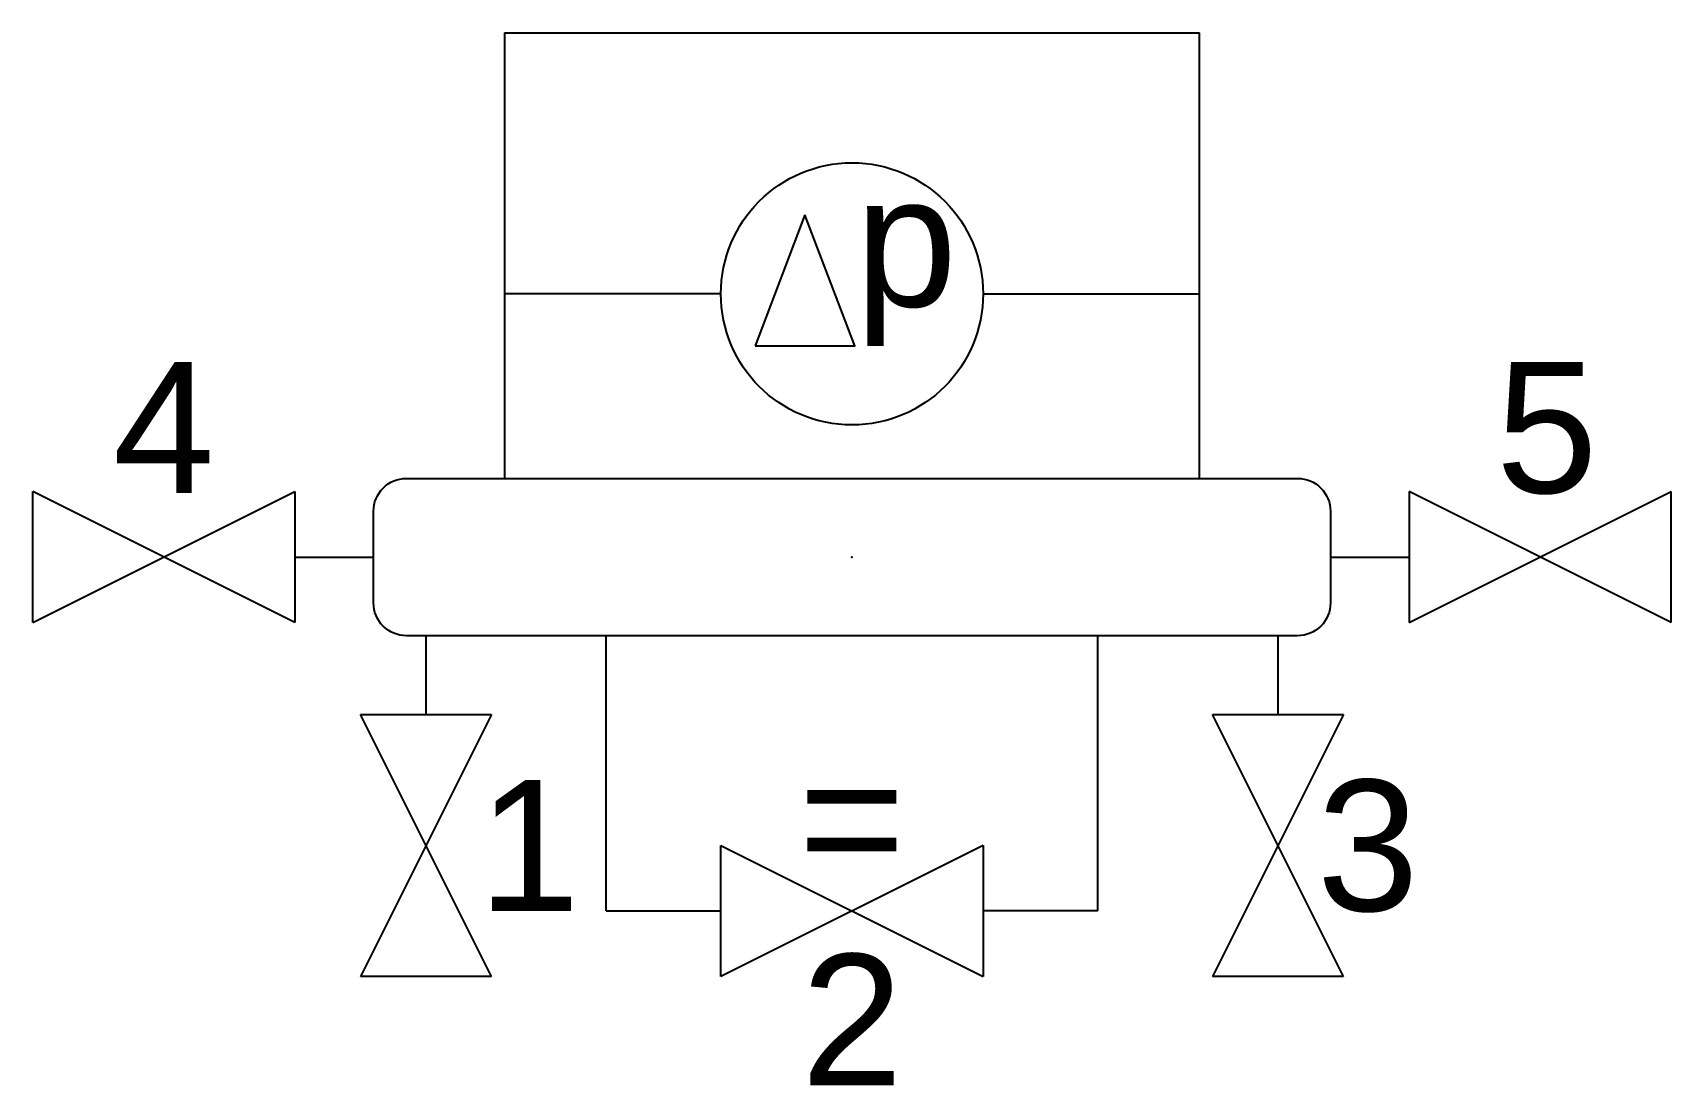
# Model space of a CAD drawing. Header units: millimetres. Extents: x -625 to 625, y -403 to 400.
import ezdxf
from ezdxf.enums import TextEntityAlignment as Align

# ---------------------------------------------------------------- set-up
doc = ezdxf.new("R2010")
doc.units = ezdxf.units.MM
doc.styles.add('EHS_Text', font='arial.ttf')

msp = doc.modelspace()

# ---------------------------------------------------------------- linework, layer by layer
at = {"color": 0, "linetype": 'ByBlock', "lineweight": -2, "transparency": 33554687}
for p, q in [((-265, 400), (-265, 60)), ((-265, 400), (265, 400)), ((265, 60), (265, 400)), ((-100, 200.8), (-265, 200.8)), ((100, 200.8), (265, 200.8)), ((-625, -50), (-625, 50)), ((-625, -50), (-425, 50)), ((-425, -50), (-625, 50)), ((-425, 50), (-425, -50)), ((625, -50), (425, 50)), ((425, 50), (425, -50)), ((425, -50), (625, 50)), ((625, -50), (625, 50)), ((-425, 0), (-365, 0)), ((365, 0), (425, 0)), ((-325, -60), (-325, -120)), ((-187.5, -270), (-187.5, -60)), ((187.5, -270), (187.5, -60)), ((325, -60), (325, -120)), ((-275, -320), (-375, -120)), ((-375, -120), (-275, -120)), ((-275, -120), (-375, -320)), ((375, -320), (275, -120)), ((275, -120), (375, -120)), ((375, -120), (275, -320)), ((100, -220), (-100, -320)), ((-100, -320), (-100, -220)), ((-100, -220), (100, -320)), ((100, -220), (100, -320)), ((-187.5, -270), (-100, -270)), ((187.5, -270), (100, -270)), ((-275, -320), (-375, -320)), ((375, -320), (275, -320))]:
    msp.add_line(p, q, dxfattribs=at)
at = {"color": 0, "linetype": 'ByBlock', "lineweight": -2}
msp.add_line((-35.9, 261.1), (-74, 161.1), dxfattribs=at)
msp.add_lwpolyline([(-74, 161.1), (2.2, 161.1), (-35.9, 261.1)], dxfattribs=at)
at = {"color": 0, "linetype": 'ByBlock', "lineweight": -2, "transparency": 33554687}
msp.add_lwpolyline([(-340, 60), (340, 60, -0.414214), (365, 35), (365, -35, -0.414214), (340, -60), (-340, -60, -0.414214), (-365, -35), (-365, 35, -0.414214)], format="xyb", close=True, dxfattribs=at)
at = {"color": 0, "linetype": 'ByBlock', "lineweight": -2}
msp.add_circle((0, 200.8), 100, dxfattribs=at)
at = {"color": 0, "linetype": 'ByBlock', "lineweight": -2, "transparency": 33554687}
msp.add_point((0, 0), dxfattribs=at)

# ---------------------------------------------------------------- texts
at = {"color": 0, "linetype": 'ByBlock', "lineweight": -2, "style": 'EHS_Text'}
msp.add_text('p', height=100, dxfattribs=at).set_placement((2.4, 241.1), align=Align.MIDDLE_LEFT)
at = {"color": 0, "linetype": 'ByBlock', "lineweight": -2, "transparency": 33554687, "style": 'EHS_Text'}
for s, p in [('4', (-525, 98.9)), ('5', (530, 98.9)), ('1', (-246.5, -220)), ('3', (393.5, -220)), ('=', (0, -198.9)), ('2', (0, -352.9))]:
    msp.add_text(s, height=100, dxfattribs=at).set_placement(p, align=Align.MIDDLE_CENTER)

doc.saveas('drawing.dxf')
